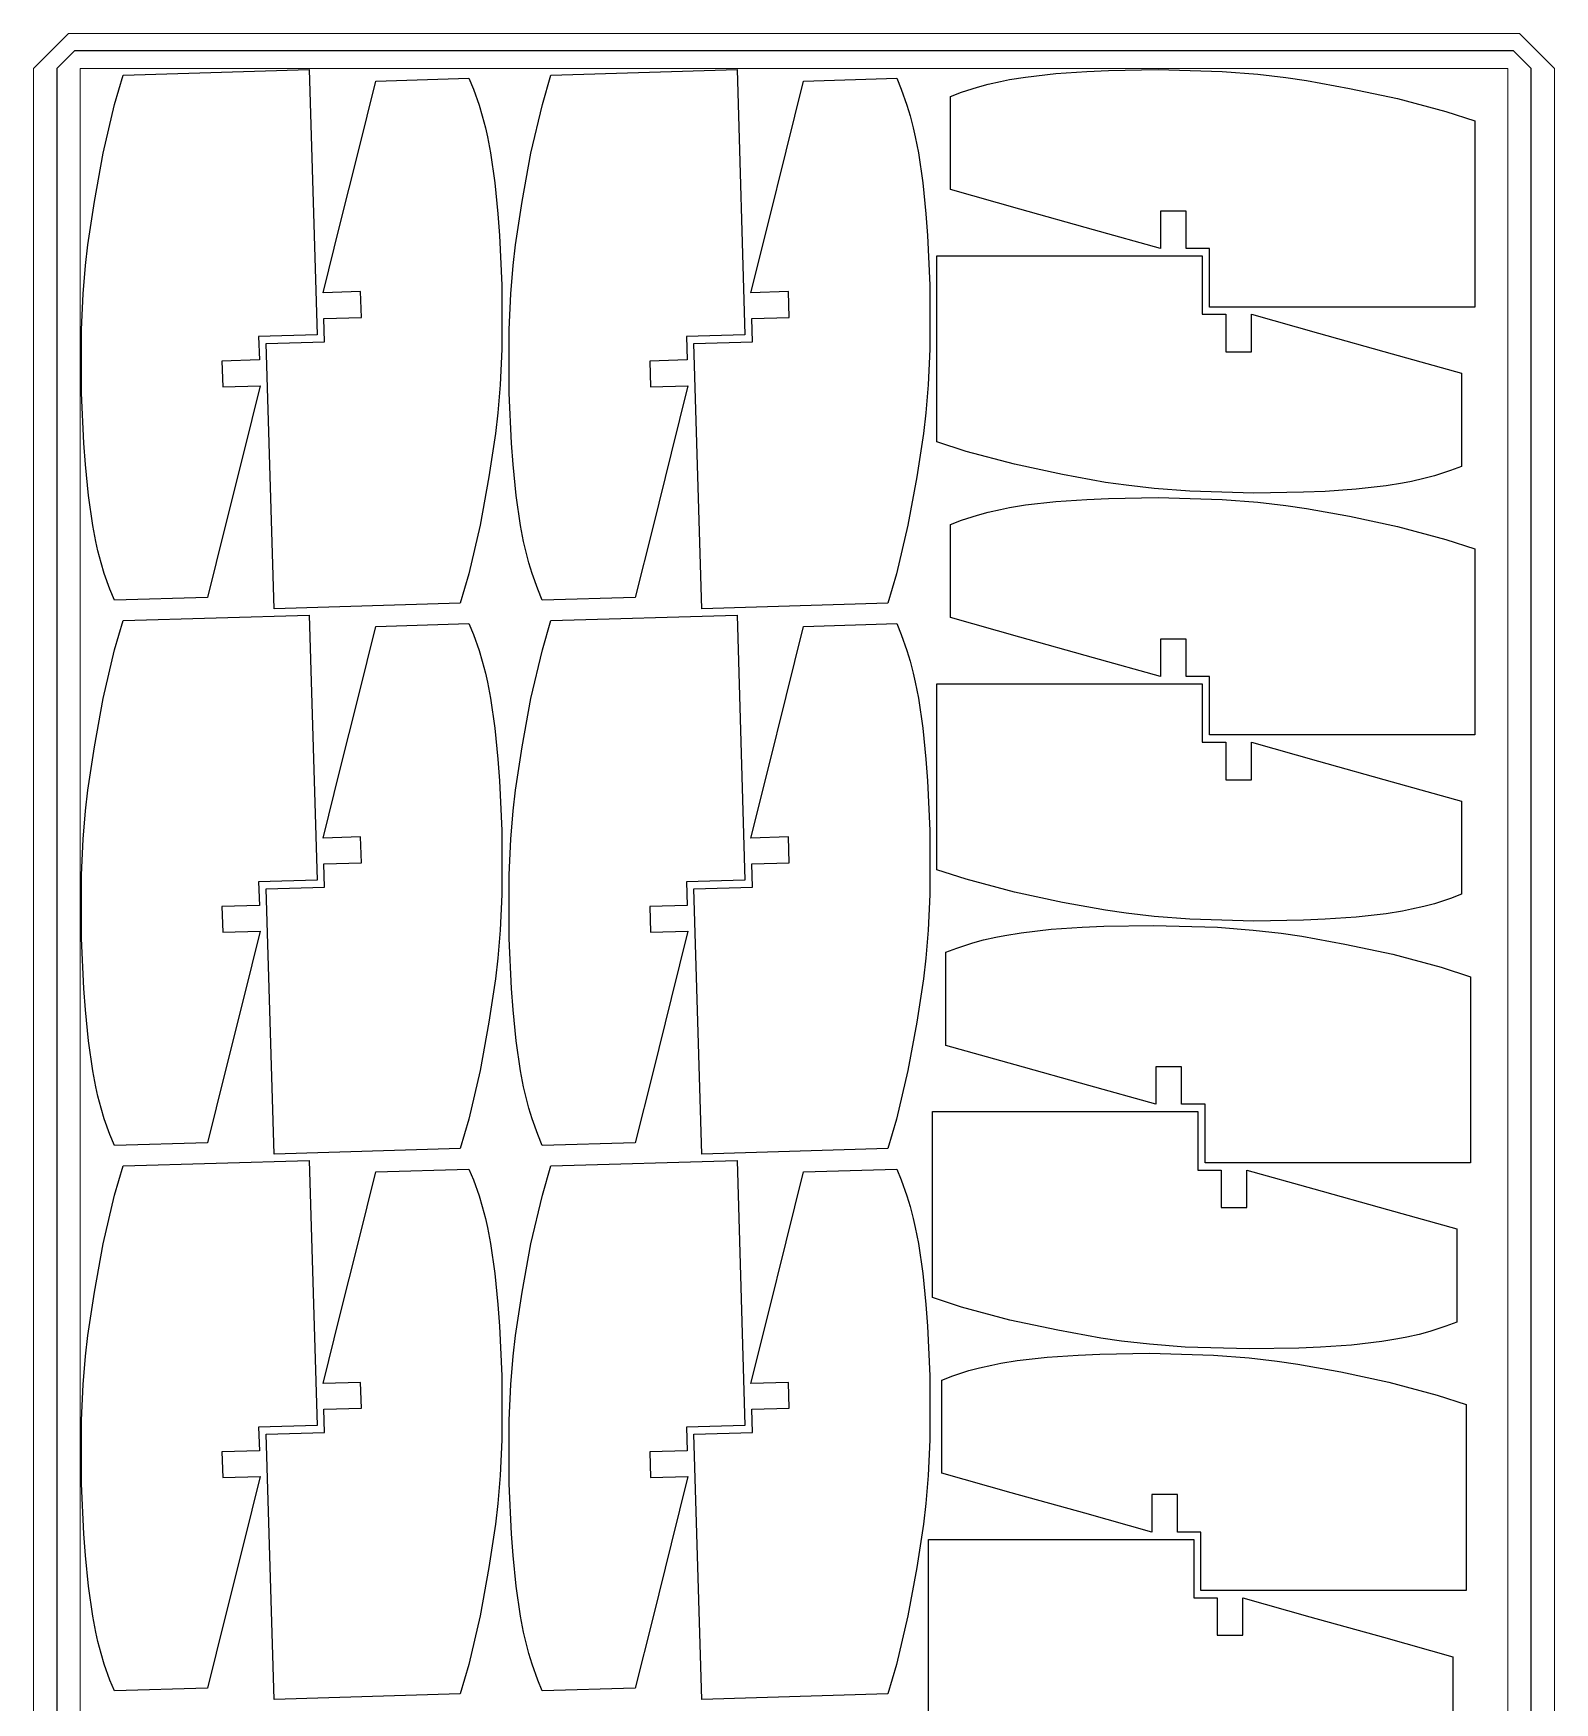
# Model space of a CAD drawing. Header units: millimetres. Extents: x -10628 to 24720, y -21829 to 4032.
# Drawn here: x 13620 to 14920, y -9625 to -8198 of the extents above; entities that cross this region are included whole.
import ezdxf
from ezdxf.enums import TextEntityAlignment as Align
from ezdxf.lldxf.tags import DXFTag

# ---------------------------------------------------------------- set-up
doc = ezdxf.new("R2010")
doc.units = ezdxf.units.MM
doc.layers.add('layer khung van cnc', color=7, linetype='Continuous', lineweight=25, true_color=0xfbf59b)
doc.layers.add('layer mau', color=7, linetype='Continuous')
doc.styles.add('Text Dim', font='arial.ttf')
tags = doc.linetypes.add('KVVIENMAY', pattern='A,46.311228,-10.280676,["KV VIỀN MÁY",Text Dim,S=10.028098,R=0,X=0,Y=-4.346144],-100.988212', length=157.580116).pattern_tags.tags
tags[6] = DXFTag(74, 10)

# ---------------------------------------------------------------- blocks, each defined once
blk = doc.blocks.new('khung van cnc')
at = {"lineweight": 5}
blk.add_lwpolyline([(-193, -99.4), (-193, 2370.6), (-223, 2400.6), (-1463, 2400.6), (-1493, 2370.6), (-1493, -99.4)], close=True, dxfattribs=at)
at = {"color": 1, "linetype": 'KVVIENMAY'}
blk.add_lwpolyline([(-511.9, -84.4), (-213, -84.4), (-213, 2370.6), (-228, 2385.6), (-1458, 2385.6), (-1473, 2370.6), (-1473, -84.4), (-1172.8, -84.4)], dxfattribs=at)
at = {"lineweight": 5}
blk.add_lwpolyline([(-513.5, -69.4), (-233, -69.4), (-233, 2370.6), (-1453, 2370.6), (-1453, -69.4), (-1173, -69.4)], dxfattribs=at)
at = {"layer": 'layer mau'}
for tag, p in [('ÁGF', (-518, -155.9)), ('TENFILE', (-518, -268.9)), ('TENFILE', (-518, -381.8)), ('TENFILE', (-518, -494.8))]:
    blk.add_attdef(tag, text='', height=30, dxfattribs=at).set_placement(p, align=Align.MIDDLE_CENTER)

msp = doc.modelspace()

# ---------------------------------------------------------------- linework, layer by layer
for points in [[(13855.775, -8229.083), (13862.557, -8455.735), (13812.58, -8457.23), (13813.178, -8477.221), (13781.192, -8478.178), (13781.85, -8500.169), (13813.836, -8499.212), (13799.487, -8556.935), (13783.736, -8620.295), (13768.864, -8680.122), (13689.3, -8682.503), (13685.413, -8673.221), (13680.588, -8659.673), (13677.859, -8650.552), (13675.194, -8640.229), (13673.416, -8632.444), (13670.748, -8618.75), (13667.027, -8593.137), (13664.464, -8566.668), (13663.111, -8548.24), (13661.067, -8505.673), (13661.066, -8451.086), (13662.511, -8420.568), (13664.523, -8396.493), (13666.53, -8378.852), (13672.175, -8341.856), (13679.652, -8300.506), (13689.475, -8258.966), (13696.794, -8233.84)], [(14221.375, -8229.083), (14228.156, -8455.735), (14178.179, -8457.23), (14178.777, -8477.221), (14146.791, -8478.178), (14147.449, -8500.169), (14179.435, -8499.212), (14165.086, -8556.935), (14149.336, -8620.295), (14134.464, -8680.122), (14054.899, -8682.503), (14051.012, -8673.221), (14046.187, -8659.673), (14043.458, -8650.552), (14040.793, -8640.229), (14039.015, -8632.444), (14036.348, -8618.75), (14032.627, -8593.137), (14030.063, -8566.668), (14028.71, -8548.24), (14026.666, -8505.673), (14026.666, -8451.086), (14028.11, -8420.568), (14030.122, -8396.493), (14032.129, -8378.852), (14037.775, -8341.856), (14045.251, -8300.506), (14055.074, -8258.966), (14062.394, -8233.84)], [(14851.971, -8431.97), (14625.218, -8431.97), (14625.218, -8381.97), (14605.218, -8381.97), (14605.218, -8349.97), (14583.218, -8349.97), (14583.218, -8381.97), (14525.95, -8365.901), (14463.089, -8348.263), (14403.733, -8331.608), (14403.733, -8252.008), (14413.128, -8248.401), (14426.813, -8243.983), (14436.012, -8241.528), (14446.41, -8239.173), (14454.245, -8237.628), (14468.012, -8235.372), (14493.725, -8232.418), (14520.259, -8230.648), (14538.719, -8229.847), (14581.328, -8229.076), (14635.891, -8230.709), (14666.353, -8233.065), (14690.357, -8235.797), (14707.93, -8238.33), (14744.74, -8245.08), (14785.848, -8253.789), (14827.075, -8264.85), (14851.971, -8272.918)], [(13825.756, -8689.893), (13818.975, -8463.242), (13868.952, -8461.746), (13868.354, -8441.755), (13900.34, -8440.798), (13899.682, -8418.808), (13867.696, -8419.765), (13882.045, -8362.042), (13897.796, -8298.682), (13912.668, -8238.854), (13992.232, -8236.474), (13996.119, -8245.756), (14000.944, -8259.303), (14003.673, -8268.424), (14006.338, -8278.748), (14008.116, -8286.533), (14010.784, -8300.226), (14014.505, -8325.839), (14017.068, -8352.308), (14018.421, -8370.737), (14020.465, -8413.303), (14020.466, -8467.89), (14019.021, -8498.409), (14017.009, -8522.484), (14015.002, -8540.125), (14009.357, -8577.121), (14001.88, -8618.471), (13992.057, -8660.01), (13984.738, -8685.136)], [(14191.356, -8689.893), (14184.574, -8463.242), (14234.552, -8461.746), (14233.953, -8441.755), (14265.939, -8440.798), (14265.281, -8418.808), (14233.296, -8419.765), (14247.645, -8362.042), (14263.395, -8298.682), (14278.267, -8238.854), (14357.831, -8236.474), (14361.718, -8245.756), (14366.543, -8259.303), (14369.272, -8268.424), (14371.937, -8278.748), (14373.716, -8286.533), (14376.383, -8300.226), (14380.104, -8325.839), (14382.667, -8352.308), (14384.02, -8370.737), (14386.065, -8413.303), (14386.065, -8467.89), (14384.62, -8498.409), (14382.608, -8522.484), (14380.601, -8540.125), (14374.956, -8577.121), (14367.479, -8618.471), (14357.656, -8660.01), (14350.337, -8685.136)], [(14392.265, -8388.183), (14619.018, -8388.183), (14619.018, -8438.183), (14639.018, -8438.183), (14639.018, -8470.183), (14661.018, -8470.183), (14661.018, -8438.183), (14718.286, -8454.252), (14781.147, -8471.89), (14840.503, -8488.545), (14840.503, -8568.145), (14831.108, -8571.753), (14817.423, -8576.17), (14808.224, -8578.625), (14797.826, -8580.98), (14789.991, -8582.525), (14776.224, -8584.782), (14750.511, -8587.735), (14723.977, -8589.505), (14705.517, -8590.307), (14662.908, -8591.077), (14608.345, -8589.445), (14577.883, -8587.088), (14553.879, -8584.357), (14536.306, -8581.823), (14499.496, -8575.074), (14458.388, -8566.364), (14417.161, -8555.303), (14392.265, -8547.235)], [(14851.971, -8797.733), (14625.218, -8797.733), (14625.218, -8747.733), (14605.218, -8747.733), (14605.218, -8715.733), (14583.218, -8715.733), (14583.218, -8747.733), (14525.95, -8731.664), (14463.089, -8714.026), (14403.733, -8697.371), (14403.733, -8617.771), (14413.128, -8614.164), (14426.813, -8609.746), (14436.012, -8607.291), (14446.41, -8604.936), (14454.245, -8603.391), (14468.012, -8601.135), (14493.725, -8598.181), (14520.259, -8596.411), (14538.719, -8595.609), (14581.328, -8594.839), (14635.891, -8596.471), (14666.352, -8598.828), (14690.356, -8601.559), (14707.93, -8604.093), (14744.74, -8610.842), (14785.848, -8619.552), (14827.075, -8630.613), (14851.971, -8638.681)], [(13855.775, -8695.198), (13862.557, -8921.85), (13812.58, -8923.345), (13813.178, -8943.336), (13781.192, -8944.293), (13781.85, -8966.283), (13813.836, -8965.326), (13799.487, -9023.049), (13783.736, -9086.41), (13768.864, -9146.237), (13689.3, -9148.618), (13685.413, -9139.335), (13680.588, -9125.788), (13677.859, -9116.667), (13675.194, -9106.343), (13673.416, -9098.558), (13670.748, -9084.865), (13667.027, -9059.252), (13664.464, -9032.783), (13663.111, -9014.355), (13661.067, -8971.788), (13661.066, -8917.201), (13662.511, -8886.682), (13664.523, -8862.607), (13666.53, -8844.966), (13672.175, -8807.97), (13679.652, -8766.621), (13689.475, -8725.081), (13696.794, -8699.955)], [(13825.756, -9156.008), (13818.975, -8929.356), (13868.952, -8927.861), (13868.354, -8907.87), (13900.34, -8906.913), (13899.682, -8884.923), (13867.696, -8885.88), (13882.045, -8828.156), (13897.796, -8764.796), (13912.668, -8704.969), (13992.232, -8702.588), (13996.119, -8711.871), (14000.944, -8725.418), (14003.673, -8734.539), (14006.338, -8744.863), (14008.116, -8752.648), (14010.784, -8766.341), (14014.505, -8791.954), (14017.068, -8818.423), (14018.421, -8836.851), (14020.465, -8879.418), (14020.466, -8934.005), (14019.021, -8964.524), (14017.009, -8988.599), (14015.002, -9006.24), (14009.357, -9043.235), (14001.88, -9084.585), (13992.057, -9126.125), (13984.738, -9151.251)], [(14221.375, -8695.198), (14228.156, -8921.85), (14178.179, -8923.345), (14178.777, -8943.336), (14146.791, -8944.293), (14147.449, -8966.283), (14179.435, -8965.326), (14165.086, -9023.049), (14149.336, -9086.41), (14134.464, -9146.237), (14054.899, -9148.618), (14051.012, -9139.335), (14046.187, -9125.788), (14043.458, -9116.667), (14040.793, -9106.343), (14039.015, -9098.558), (14036.348, -9084.865), (14032.627, -9059.252), (14030.063, -9032.783), (14028.71, -9014.355), (14026.666, -8971.788), (14026.666, -8917.201), (14028.11, -8886.682), (14030.122, -8862.607), (14032.129, -8844.966), (14037.775, -8807.97), (14045.251, -8766.621), (14055.074, -8725.081), (14062.394, -8699.955)], [(14191.356, -9156.008), (14184.574, -8929.356), (14234.552, -8927.861), (14233.953, -8907.87), (14265.939, -8906.913), (14265.281, -8884.923), (14233.296, -8885.88), (14247.645, -8828.156), (14263.395, -8764.796), (14278.267, -8704.969), (14357.831, -8702.588), (14361.718, -8711.871), (14366.543, -8725.418), (14369.272, -8734.539), (14371.937, -8744.863), (14373.716, -8752.648), (14376.383, -8766.341), (14380.104, -8791.954), (14382.667, -8818.423), (14384.02, -8836.851), (14386.065, -8879.418), (14386.065, -8934.005), (14384.62, -8964.524), (14382.608, -8988.599), (14380.601, -9006.24), (14374.956, -9043.235), (14367.479, -9084.585), (14357.656, -9126.125), (14350.337, -9151.251)], [(14392.265, -8753.946), (14619.018, -8753.946), (14619.018, -8803.946), (14639.018, -8803.946), (14639.018, -8835.946), (14661.018, -8835.946), (14661.018, -8803.946), (14718.286, -8820.015), (14781.147, -8837.653), (14840.503, -8854.308), (14840.503, -8933.908), (14831.108, -8937.515), (14817.423, -8941.933), (14808.224, -8944.388), (14797.825, -8946.743), (14789.991, -8948.288), (14776.224, -8950.544), (14750.511, -8953.498), (14723.977, -8955.268), (14705.516, -8956.07), (14662.908, -8956.84), (14608.345, -8955.207), (14577.883, -8952.851), (14553.879, -8950.12), (14536.306, -8947.586), (14499.496, -8940.837), (14458.388, -8932.127), (14417.161, -8921.066), (14392.265, -8912.998)], [(14848.065, -9163.379), (14621.311, -9163.379), (14621.311, -9113.379), (14601.311, -9113.379), (14601.311, -9081.379), (14579.311, -9081.379), (14579.311, -9113.379), (14522.043, -9097.31), (14459.182, -9079.672), (14399.827, -9063.017), (14399.827, -8983.417), (14409.221, -8979.81), (14422.907, -8975.392), (14432.105, -8972.937), (14442.504, -8970.582), (14450.339, -8969.037), (14464.106, -8966.781), (14489.819, -8963.827), (14516.352, -8962.057), (14534.813, -8961.255), (14577.422, -8960.485), (14631.984, -8962.117), (14662.446, -8964.474), (14686.45, -8967.205), (14704.023, -8969.739), (14740.834, -8976.488), (14781.941, -8985.198), (14823.169, -8996.259), (14848.065, -9004.327)], [(14388.358, -9119.592), (14615.111, -9119.592), (14615.111, -9169.592), (14635.111, -9169.592), (14635.111, -9201.592), (14657.111, -9201.592), (14657.111, -9169.592), (14714.38, -9185.661), (14777.24, -9203.299), (14836.596, -9219.954), (14836.596, -9299.554), (14827.202, -9303.161), (14813.516, -9307.579), (14804.318, -9310.034), (14793.919, -9312.389), (14786.084, -9313.934), (14772.317, -9316.19), (14746.604, -9319.144), (14720.071, -9320.914), (14701.61, -9321.716), (14659.001, -9322.486), (14604.439, -9320.853), (14573.977, -9318.497), (14549.973, -9315.766), (14532.4, -9313.232), (14495.589, -9306.483), (14454.482, -9297.773), (14413.254, -9286.712), (14388.358, -9278.644)], [(13855.775, -9161.313), (13862.557, -9387.964), (13812.58, -9389.46), (13813.178, -9409.451), (13781.192, -9410.408), (13781.85, -9432.398), (13813.836, -9431.441), (13799.487, -9489.164), (13783.736, -9552.524), (13768.864, -9612.352), (13689.3, -9614.732), (13685.413, -9605.45), (13680.588, -9591.902), (13677.859, -9582.782), (13675.194, -9572.458), (13673.416, -9564.673), (13670.748, -9550.98), (13667.027, -9525.367), (13664.464, -9498.898), (13663.111, -9480.469), (13661.067, -9437.903), (13661.066, -9383.316), (13662.511, -9352.797), (13664.523, -9328.722), (13666.53, -9311.081), (13672.175, -9274.085), (13679.652, -9232.735), (13689.475, -9191.196), (13696.794, -9166.07)], [(13825.756, -9622.123), (13818.975, -9395.471), (13868.952, -9393.976), (13868.354, -9373.985), (13900.34, -9373.028), (13899.682, -9351.037), (13867.696, -9351.994), (13882.045, -9294.271), (13897.796, -9230.911), (13912.668, -9171.084), (13992.232, -9168.703), (13996.119, -9177.985), (14000.944, -9191.533), (14003.673, -9200.654), (14006.338, -9210.977), (14008.116, -9218.762), (14010.784, -9232.456), (14014.505, -9258.069), (14017.068, -9284.538), (14018.421, -9302.966), (14020.465, -9345.533), (14020.466, -9400.12), (14019.021, -9430.638), (14017.009, -9454.713), (14015.002, -9472.354), (14009.357, -9509.35), (14001.88, -9550.7), (13992.057, -9592.24), (13984.738, -9617.366)], [(14221.375, -9161.313), (14228.156, -9387.964), (14178.179, -9389.46), (14178.777, -9409.451), (14146.791, -9410.408), (14147.449, -9432.398), (14179.435, -9431.441), (14165.086, -9489.164), (14149.336, -9552.524), (14134.464, -9612.352), (14054.899, -9614.732), (14051.012, -9605.45), (14046.187, -9591.902), (14043.458, -9582.782), (14040.793, -9572.458), (14039.015, -9564.673), (14036.348, -9550.98), (14032.627, -9525.367), (14030.063, -9498.898), (14028.71, -9480.469), (14026.666, -9437.903), (14026.666, -9383.316), (14028.11, -9352.797), (14030.122, -9328.722), (14032.129, -9311.081), (14037.775, -9274.085), (14045.251, -9232.735), (14055.074, -9191.196), (14062.394, -9166.07)], [(14191.356, -9622.123), (14184.574, -9395.471), (14234.552, -9393.976), (14233.953, -9373.985), (14265.939, -9373.028), (14265.281, -9351.037), (14233.296, -9351.994), (14247.645, -9294.271), (14263.395, -9230.911), (14278.267, -9171.084), (14357.831, -9168.703), (14361.718, -9177.985), (14366.543, -9191.533), (14369.272, -9200.654), (14371.937, -9210.977), (14373.716, -9218.762), (14376.383, -9232.456), (14380.104, -9258.069), (14382.667, -9284.538), (14384.02, -9302.966), (14386.065, -9345.533), (14386.065, -9400.12), (14384.62, -9430.638), (14382.608, -9454.713), (14380.601, -9472.354), (14374.956, -9509.35), (14367.479, -9550.7), (14357.656, -9592.24), (14350.337, -9617.366)], [(14844.622, -9529.039), (14617.869, -9529.039), (14617.869, -9479.039), (14597.869, -9479.039), (14597.869, -9447.039), (14575.869, -9447.039), (14575.869, -9479.039), (14518.6, -9462.97), (14455.74, -9445.332), (14396.384, -9428.677), (14396.384, -9349.077), (14405.778, -9345.469), (14419.464, -9341.052), (14428.662, -9338.597), (14439.061, -9336.242), (14446.896, -9334.697), (14460.663, -9332.44), (14486.376, -9329.487), (14512.909, -9327.717), (14531.37, -9326.915), (14573.979, -9326.145), (14628.541, -9327.777), (14659.003, -9330.134), (14683.007, -9332.865), (14700.58, -9335.399), (14737.391, -9342.148), (14778.499, -9350.858), (14819.726, -9361.919), (14844.622, -9369.987)]]:
    msp.add_lwpolyline(points, close=True)
msp.add_lwpolyline([(14384.916, -9644.304), (14384.916, -9485.252), (14611.669, -9485.252), (14611.669, -9535.252), (14631.669, -9535.252), (14631.669, -9567.252), (14653.669, -9567.252), (14653.669, -9535.252), (14710.937, -9551.321), (14773.798, -9568.959), (14833.153, -9585.614), (14833.153, -9665.214)])

# ---------------------------------------------------------------- block references
at = {"layer": 'layer khung van cnc'}
msp.add_blockref('khung van cnc', (15113.07, -10598.636), dxfattribs=at)

doc.saveas('drawing.dxf')
